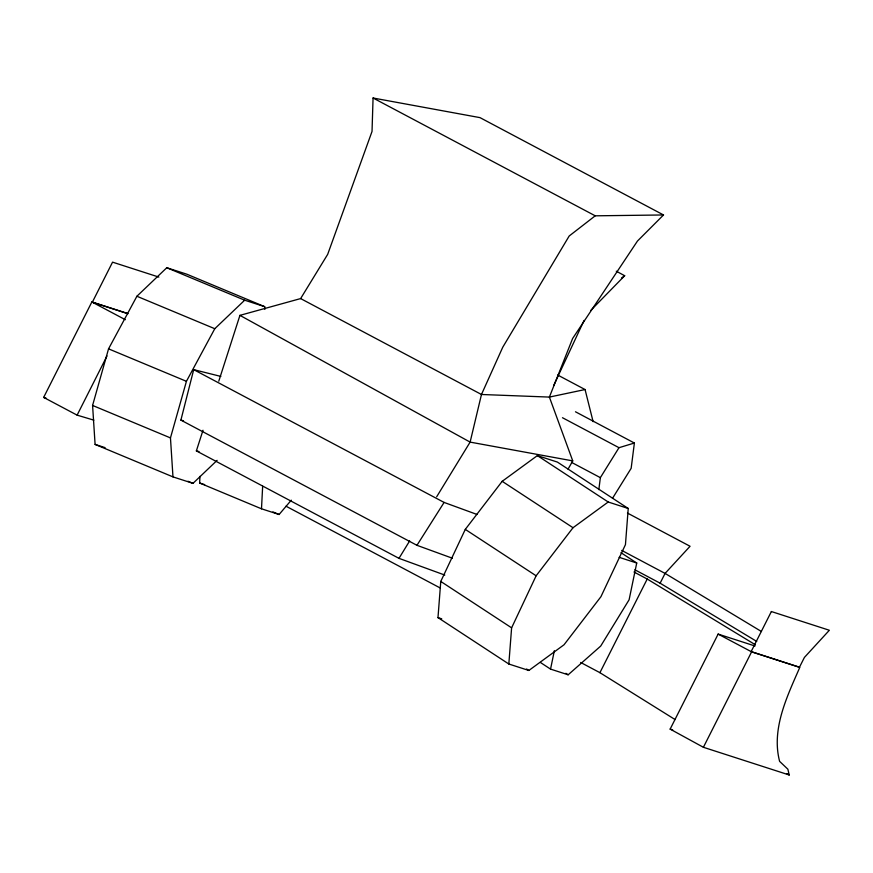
<?xml version="1.0" encoding="UTF-8"?>
<svg xmlns="http://www.w3.org/2000/svg" width="873" height="873" viewBox="0 0 873 873"><rect width="100%" height="100%" fill="white"/><g stroke="black" fill="none" stroke-linecap="round" stroke-linejoin="round"><path stroke-width="1.31" d="M568.05 469.15L572.743 460.889L549.39 397.084L572.623 338.495L637.454 241.057L663.524 214.965L480.008 117.637L373.066 98.005L372.029 131.43L327.681 254.359L300.628 298.577L239.933 315.36L218.774 381.195M291.287 500.174L279.109 514.492L261.496 508.806L199.633 483.009L199.972 476.385M261.496 508.806L262.653 486.283M437.984 617.615L440.767 581.44L465.287 529.387L502.182 481.318L537.364 455.608L557.389 462.079L628.233 508.479L625.45 544.643L600.93 596.706L564.034 644.765L528.852 670.475L508.828 664.015L437.984 617.615L441.738 618.826M508.828 664.015L511.611 627.84L536.131 575.787L573.026 527.718L608.208 502.008L628.233 508.479M598.834 489.633L600.362 477.651L618.99 447.696L634.387 443.026L631.157 468.321L612.53 498.276M620.976 552.685L636.733 563.009L629.106 599.773L600.7 646.075L568.159 674.796L550.547 669.111L554.355 650.723M452.378 558.218L416.956 545.309L180.897 420.109L193.697 369.639L220.847 376.416M217.104 460.355L192.998 483.347L172.974 476.887L95.092 444.412L92.582 405.443L108.547 348.851L136.897 296.253L166.787 267.738L186.811 274.198L264.694 306.674L264.868 309.358M172.974 476.887L170.464 437.908L186.429 381.315L214.78 328.717L244.669 300.203L264.694 306.674M444.794 575.067L398.983 558.349L196.37 450.894L203.005 430.247M553.766 385.32L584.081 320.435M93.858 420.142L77.119 415.144L43.65 397.401L91.861 301.96L128.08 313.647M77.119 415.144L107.019 355.955M675.08 719.559L599.915 672.679L647.22 579.028L633.984 572.011M756.727 641.437L660.13 583.197L665.073 573.408L690.063 546.269L627.447 513.062M718.141 634.093L751.609 651.847L799.788 667.398C787.097 696.523 771.175 728.933 779.611 761.365L787.861 769.2L789.236 774.995L703.398 747.288L670.148 729.108L718.141 634.093L754.992 645.998M703.398 747.288L751.609 651.847M398.983 558.349L409.655 540.911M436.686 496.748L470.121 442.109L481.47 394.487L502.761 347.214L569.196 235.994L595.222 215.817L663.524 214.965M416.956 545.309L444.106 502.433L477.095 514.492M590.715 310.461L624.686 275.726L616.283 271.208M621.489 278.04L624.686 275.726M593.116 421.648L585.063 389.544L549.39 397.084L481.47 394.487L300.628 298.577M572.743 460.889L470.121 442.109L239.933 315.36M196.37 450.894L199.011 451.57M180.897 420.109L183.505 420.775M158.853 277.09L112.562 262.151L92.331 302.211L127.262 313.483M619.121 557.323L636.733 563.009M43.65 397.401L46.236 398.23M95.092 444.412L105.098 447.642M199.633 483.009L204.664 484.635M670.148 729.108L672.69 729.926M166.787 267.738L244.669 300.203M136.897 296.253L214.78 328.717M108.547 348.851L186.429 381.315M92.582 405.443L170.464 437.908M272.922 511.905L279.109 514.492M187.968 481.252L192.998 483.347M373.066 98.005L595.222 215.817M557.64 374.997L585.063 389.544M575.471 411.783L634.387 443.026M562.474 417.72L618.99 447.696M571.499 462.352L600.362 477.651M621.729 550.427L665.073 573.408L761.452 631.517M634.846 569.785L660.13 583.197M91.861 301.96L125.33 319.704M193.697 369.639L444.106 502.433M286.006 506.198L439.959 587.845M580.676 662.465L599.915 672.679M786.911 773.598L789.236 774.995M647.22 579.028L755.418 644.809M537.364 455.608L608.208 502.008M502.182 481.318L573.026 527.718M465.287 529.387L536.131 575.787M440.767 581.44L511.611 627.84M565.911 673.323L568.159 674.796M540.42 662.476L550.547 669.111M526.605 669.002L528.852 670.475M771.372 611.537L751.14 651.596L799.472 667.212L804.415 657.424L829.35 630.262L771.372 611.537"/></g></svg>
